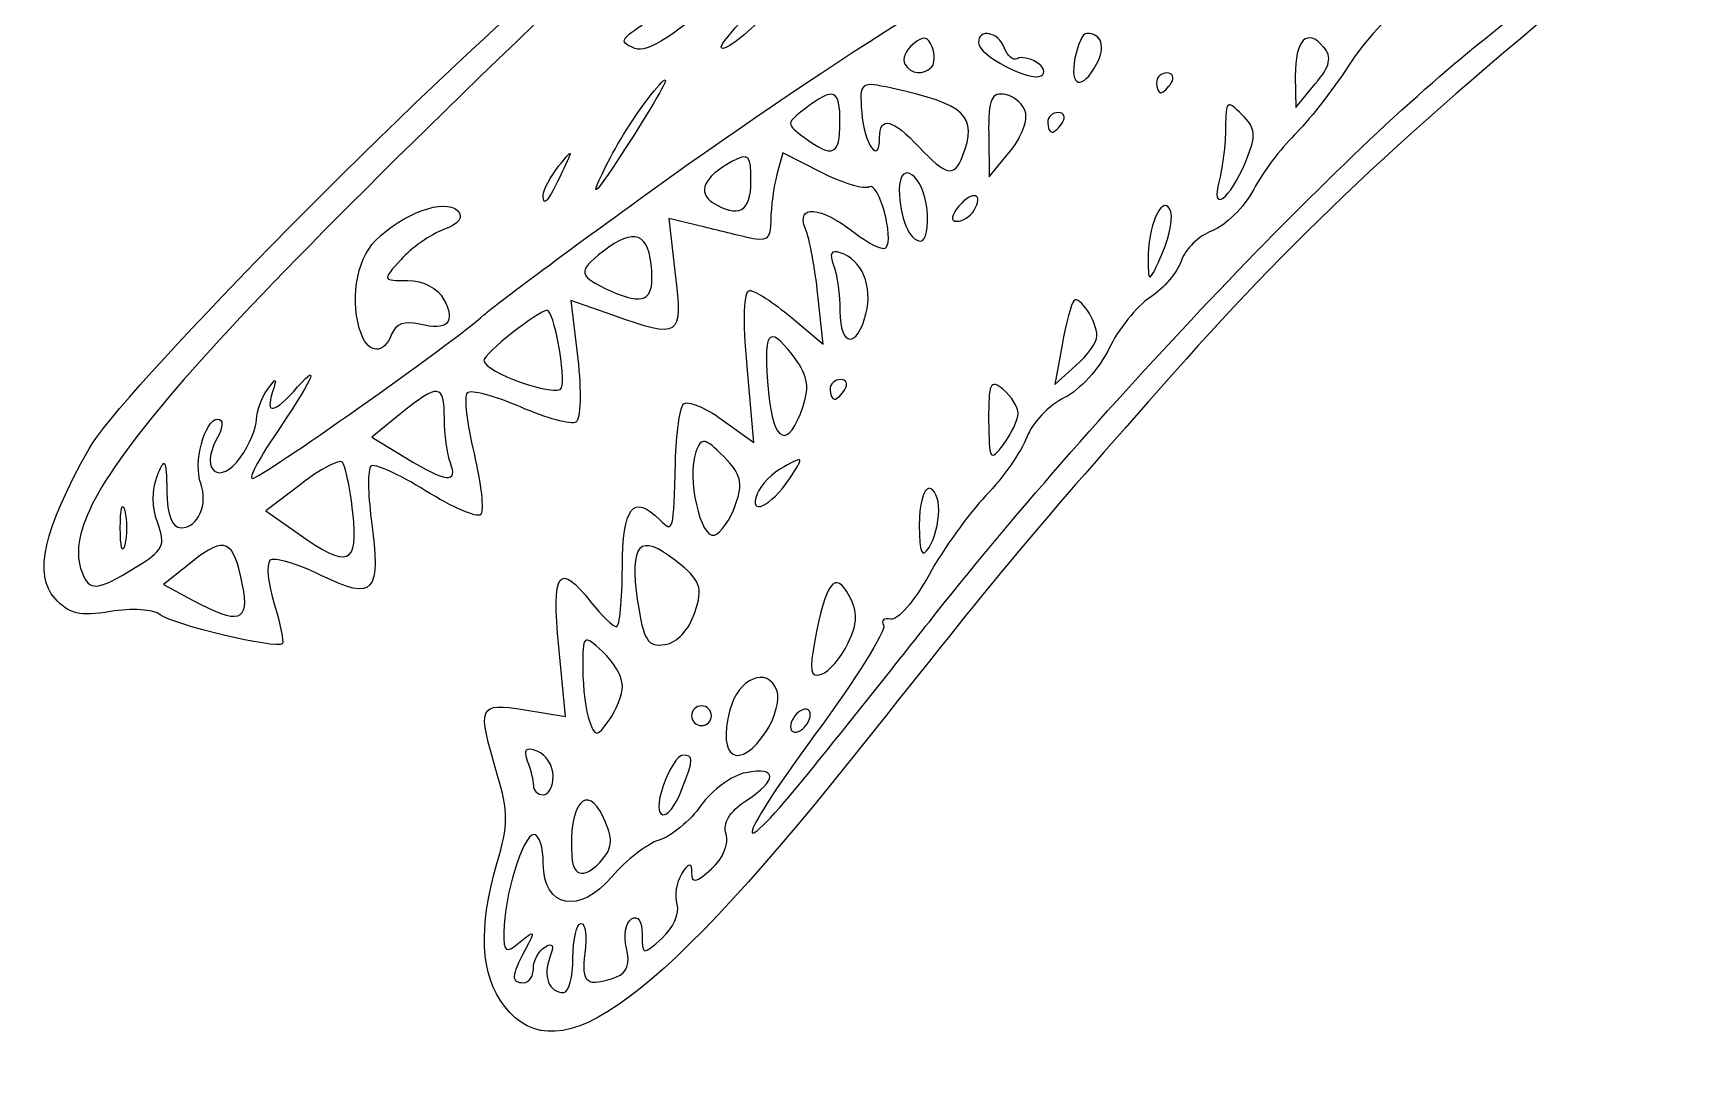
# Model space of a CAD drawing. Extents: x 0 to 45.7, y -0.3 to 36.
# Drawn here: x 5.3 to 16.88, y -0.32 to 6.95 of the extents above; entities that cross this region are included whole.
import ezdxf

# ---------------------------------------------------------------- set-up
doc = ezdxf.new("R2010")
doc.units = 0
doc.layers.add('Image', color=7, linetype='CONTINUOUS')

msp = doc.modelspace()

# ---------------------------------------------------------------- linework, layer by layer
at = {"layer": 'Image', "color": 7}
for points in [[(10.085918, 6.852862), (10.085751, 6.852758)], [(14.2788, 6.852796), (14.278454, 6.852796)], [(11.549869, 6.713661), (11.549676, 6.713661)], [(14.080974, 6.651251), (14.08362, 6.431578), (14.22005, 6.595387)], [(12.205148, 6.390189), (12.204799, 6.390189)], [(11.946819, 6.247134), (11.949464, 5.949506), (12.087749, 6.115596)], [(10.78365, 5.979049), (10.513321, 6.116953), (10.472475, 5.964439)], [(9.902715, 5.615456), (9.719945, 5.659959), (9.765647, 5.271261)], [(10.572265, 4.971069), (10.794249, 4.784281), (10.757964, 5.125965)], [(9.330203, 4.985124), (9.039486, 5.087693), (9.086447, 4.683017)], [(7.580335, 4.853443), (7.580335, 4.853695)], [(12.457272, 4.779066), (12.406986, 4.503698), (12.554399, 4.634839)], [(10.092149, 4.258156), (10.313246, 4.10071), (10.265327, 4.629285)], [(7.85443, 4.30046), (7.653979, 4.136585), (7.88885, 3.9934)], [(7.162845, 3.812827), (6.915784, 3.624393), (7.141107, 3.465034)], [(6.404767, 3.271882), (6.203191, 3.111158), (6.406177, 3.001298)], [(8.717752, 2.238534), (9.002246, 2.193036), (8.95452, 2.677209)], [(10.716382, 1.825841), (10.716276, 1.826431)], [(9.053366, 0.510923), (9.053104, 0.510917)], [(8.575768, 0.175899), (8.576194, 0.175983)]]:
    msp.add_lwpolyline(points, dxfattribs=at)
for points in [[(12.282176, 6.745385)], [(12.696967, 6.732315)], [(13.218139, 6.603692)], [(10.911941, 6.328171)], [(12.460858, 6.328284)], [(9.316241, 6.087243)], [(11.765055, 6.092828)], [(13.735771, 6.055739)], [(10.292291, 5.917428)], [(8.846583, 5.821638)], [(11.518587, 5.720398)], [(11.844052, 5.713137)], [(13.207998, 5.724882)], [(9.602801, 5.243726)], [(11.092826, 4.99625)], [(8.95365, 4.782567)], [(12.700756, 4.841376)], [(10.946289, 4.469072)], [(10.654927, 4.352401)], [(12.151064, 4.30191)], [(8.199932, 3.95857)], [(10.560047, 3.846993)], [(7.521147, 3.612121)], [(10.185626, 3.667472)], [(11.599261, 3.625933)], [(5.902269, 3.505613)], [(6.754161, 3.107512)], [(9.900913, 2.915512)], [(10.966673, 2.700426)], [(9.397328, 2.4065)], [(10.705346, 2.205665)], [(10.016914, 2.197529)], [(10.401537, 2.093759)], [(8.915377, 1.777121)], [(9.812113, 1.685757)], [(9.261279, 1.201431)]]:
    msp.add_lwpolyline(points, close=True, dxfattribs=at)
for points in [[(15.324775, 6.848345), (16.205792, 7.557438), (16.809829, 8.176223), (16.875184, 8.436627)], [(10.085751, 6.852758), (10.085751, 6.936568), (11.103397, 7.930015), (11.497052, 8.230495)], [(9.741689, 5.955274), (10.985408, 6.846385), (12.286603, 7.648365), (12.770807, 7.82225)], [(9.510466, 7.704788), (6.269776, 4.6204), (5.45326, 3.671692), (5.634008, 3.200696)], [(16.418813, 7.54768), (14.92697, 6.335944), (14.126868, 5.591228), (13.240653, 4.589468)], [(15.411037, 7.435647), (15.010814, 7.32788), (14.695115, 7.093186), (14.452087, 6.722763)], [(10.189272, 7.301562), (9.759358, 6.929374), (9.572239, 6.807837), (9.483656, 6.843247)], [(5.684755, 4.056395), (5.891831, 4.425442), (7.82059, 6.39242), (8.857529, 7.292042)], [(9.483656, 6.843247), (9.376492, 6.886107), (9.38213, 6.904114), (9.534459, 7.005548)], [(10.344096, 7.026815), (10.202099, 6.892314), (10.085918, 6.814031), (10.085918, 6.852862)], [(12.057174, 6.844996), (12.013518, 6.958849), (11.875685, 6.986355), (11.875685, 6.881207)], [(12.629525, 6.947898), (12.602402, 6.947898), (12.565371, 6.870451), (12.547276, 6.775791)], [(12.696967, 6.732315), (12.762967, 6.855632), (12.734083, 6.947898), (12.629525, 6.947898)], [(14.278454, 6.852796), (14.16458, 6.990001), (14.07836, 6.902011), (14.080974, 6.651251)], [(11.421114, 6.872925), (11.369155, 6.829806), (11.343626, 6.76706), (11.364374, 6.733479)], [(11.5533, 6.853108), (11.52458, 6.928125), (11.493216, 6.932832), (11.421114, 6.872925)], [(11.531475, 2.849633), (12.645693, 4.264535), (14.360657, 6.072368), (15.324775, 6.848345)], [(11.549676, 6.713661), (11.572297, 6.736283), (11.573859, 6.799051), (11.5533, 6.853108)], [(11.875685, 6.881207), (11.875685, 6.793944), (12.236477, 6.605746), (12.313045, 6.653072)], [(12.144354, 6.771605), (12.118187, 6.755439), (12.078886, 6.788406), (12.057174, 6.844996)], [(14.22005, 6.595387), (14.324309, 6.720567), (14.338165, 6.781271), (14.2788, 6.852796)], [(11.364374, 6.733479), (11.407943, 6.663017), (11.490443, 6.654167), (11.549869, 6.713661)], [(12.282176, 6.745438), (12.232617, 6.77609), (12.170588, 6.787848), (12.144354, 6.771605)], [(12.313045, 6.653072), (12.345658, 6.67318), (12.331725, 6.714746), (12.282176, 6.745385)], [(12.547276, 6.775791), (12.508652, 6.573755), (12.598187, 6.547751), (12.696967, 6.732315)], [(14.452087, 6.722763), (14.33553, 6.545103), (14.165135, 6.327181), (14.073441, 6.238487)], [(9.63662, 6.569146), (9.744359, 6.694148), (9.704502, 6.600742), (9.535665, 6.332475)], [(11.271772, 6.566135), (11.052332, 6.61386), (11.046924, 6.609524), (11.063071, 6.397566)], [(13.187744, 6.672535), (13.147649, 6.672535), (13.114835, 6.641557), (13.114835, 6.603692)], [(13.114835, 6.603692), (13.114835, 6.56582), (13.128514, 6.534848), (13.14523, 6.534848)], [(13.14523, 6.534848), (13.161926, 6.534848), (13.194742, 6.565825), (13.218139, 6.603692)], [(13.218139, 6.603692), (13.241555, 6.641562), (13.227849, 6.672535), (13.187744, 6.672535)], [(9.316241, 6.087243), (9.394539, 6.238704), (9.538708, 6.455557), (9.63662, 6.569146)], [(10.91188, 6.328171), (10.91188, 6.560113), (10.869695, 6.577054), (10.670926, 6.424995)], [(11.765055, 6.092828), (11.87277, 6.373518), (11.78937, 6.453552), (11.271772, 6.566135)], [(12.06422, 6.521727), (11.965173, 6.540856), (11.944924, 6.49344), (11.946819, 6.247134)], [(12.204799, 6.390189), (12.193263, 6.44985), (12.130046, 6.509043), (12.06422, 6.521727)], [(13.710302, 6.381765), (13.604876, 6.487193), (13.596751, 6.480751), (13.595875, 6.291182)], [(10.670926, 6.424995), (10.534872, 6.320902), (10.534822, 6.318489), (10.666931, 6.220654)], [(11.063071, 6.397566), (11.079872, 6.176731), (11.187254, 6.023939), (11.187254, 6.220818)], [(11.187254, 6.220818), (11.187254, 6.374682), (11.277072, 6.353549), (11.462625, 6.15603)], [(12.087749, 6.115596), (12.163804, 6.206957), (12.216633, 6.330515), (12.205148, 6.390189)], [(12.430465, 6.397121), (12.390372, 6.397121), (12.357556, 6.366144), (12.357556, 6.328284)], [(12.46086, 6.328284), (12.484249, 6.366154), (12.47057, 6.397121), (12.430465, 6.397121)], [(13.735729, 6.055739), (13.811479, 6.238612), (13.807923, 6.284117), (13.710302, 6.381765)], [(9.535665, 6.332475), (9.200858, 5.800543), (9.123039, 5.713569), (9.316241, 6.087243)], [(10.666931, 6.220654), (10.862514, 6.07575), (10.911941, 6.097445), (10.911941, 6.328171)], [(12.357556, 6.328284), (12.357556, 6.290417), (12.371235, 6.259445), (12.387951, 6.259445)], [(12.387951, 6.259445), (12.404647, 6.259445), (12.437452, 6.290422), (12.460858, 6.328284)], [(13.595875, 6.291182), (13.595081, 6.178945), (13.57492, 6.012564), (13.550605, 5.92145)], [(8.953636, 6.022457), (9.054591, 6.148463), (9.05602, 6.146261), (8.978745, 5.983955)], [(11.462625, 6.15603), (11.651054, 5.955459), (11.707799, 5.943601), (11.765055, 6.092828)], [(14.073441, 6.238487), (13.981755, 6.149793), (13.853794, 5.978396), (13.789101, 5.8576)], [(8.84657, 5.821667), (8.84657, 5.858542), (8.894732, 5.948953), (8.953636, 6.022457)], [(10.15843, 6.054739), (9.967789, 5.95271), (9.915166, 5.840437), (10.025307, 5.770682)], [(10.292291, 5.917428), (10.292291, 6.103052), (10.277262, 6.118385), (10.15843, 6.054739)], [(11.518624, 5.720398), (11.494891, 5.960886), (11.324938, 6.081208), (11.324938, 5.857542)], [(13.550605, 5.92145), (13.488597, 5.689703), (13.625178, 5.788766), (13.735771, 6.055739)], [(8.433665, 4.987537), (8.528326, 5.072156), (9.116935, 5.50764), (9.741689, 5.955274)], [(8.978745, 5.983955), (8.878381, 5.773227), (8.846583, 5.734169), (8.846583, 5.821638)], [(10.025307, 5.770682), (10.204446, 5.657212), (10.292291, 5.705491), (10.292291, 5.917428)], [(10.472475, 5.964439), (10.449959, 5.880553), (10.431176, 5.738611), (10.430642, 5.649)], [(11.114858, 5.878762), (11.081373, 5.858071), (10.932325, 5.903209), (10.78365, 5.979049)], [(11.231542, 5.454933), (11.292436, 5.515829), (11.181227, 5.919783), (11.114858, 5.878762)], [(7.678982, 5.504833), (7.869599, 5.695439), (8.160977, 5.802151), (8.249404, 5.713719)], [(11.324938, 5.857542), (11.324938, 5.66874), (11.395021, 5.50196), (11.474356, 5.50196)], [(11.844094, 5.713111), (11.918191, 5.833002), (11.833802, 5.858397), (11.739385, 5.744633)], [(13.207998, 5.724882), (13.147416, 5.822911), (13.055401, 5.603899), (13.056489, 5.36426)], [(13.789101, 5.8576), (13.724397, 5.736791), (13.595396, 5.609039), (13.502395, 5.573686)], [(8.249404, 5.713719), (8.295293, 5.66783), (8.262845, 5.623711), (8.152132, 5.581377)], [(10.671588, 5.588121), (10.601013, 5.757754), (10.778403, 5.744586), (11.00917, 5.563118)], [(11.474356, 5.50196), (11.510533, 5.50196), (11.530493, 5.600261), (11.518587, 5.720398)], [(11.739385, 5.744633), (11.685084, 5.679207), (11.679867, 5.63971), (11.725468, 5.63971)], [(11.725468, 5.63971), (11.765737, 5.63971), (11.819096, 5.672759), (11.844052, 5.713137)], [(13.15665, 5.419656), (13.211308, 5.544785), (13.234411, 5.682144), (13.207998, 5.724882)], [(8.152132, 5.581377), (8.060777, 5.546439), (7.927016, 5.452366), (7.854883, 5.372287)], [(9.602793, 5.243726), (9.600941, 5.533948), (9.503042, 5.604428), (9.303832, 5.459219)], [(10.257596, 5.528524), (10.16293, 5.551913), (10.003243, 5.590992), (9.902715, 5.615456)], [(10.430642, 5.649), (10.429848, 5.509929), (10.404527, 5.492292), (10.257596, 5.528524)], [(10.757964, 5.125965), (10.738014, 5.313883), (10.699155, 5.521864), (10.671588, 5.588121)], [(11.00917, 5.563118), (11.110935, 5.483071), (11.211003, 5.43439), (11.231542, 5.454933)], [(13.502395, 5.573686), (13.40942, 5.538308), (13.312852, 5.444847), (13.287807, 5.365937)], [(7.580335, 4.853695), (7.496819, 5.071312), (7.541711, 5.367548), (7.678982, 5.504833)], [(9.303832, 5.459219), (9.084748, 5.299513), (9.081682, 5.266975), (9.276852, 5.172857)], [(10.913203, 5.421121), (10.850142, 5.442129), (10.835405, 5.414533), (10.866485, 5.333536)], [(7.854883, 5.372287), (7.724673, 5.227748), (7.725022, 5.2267), (7.904093, 5.2267)], [(10.866485, 5.333536), (10.891462, 5.268478), (10.911891, 5.124846), (10.911891, 5.014347)], [(11.092816, 4.996215), (11.14151, 5.190216), (11.065328, 5.370414), (10.913203, 5.421121)], [(13.056489, 5.36426), (13.057283, 5.205885), (13.065141, 5.210306), (13.15665, 5.419656)], [(13.287807, 5.365937), (13.262804, 5.28703), (13.165103, 5.171902), (13.070774, 5.110108)], [(7.904093, 5.2267), (8.009762, 5.2267), (8.112961, 5.173428), (8.153291, 5.098067)], [(9.276852, 5.172857), (9.517592, 5.056752), (9.603947, 5.07553), (9.602801, 5.243726)], [(9.765647, 5.271261), (9.817566, 4.82952), (9.801387, 4.818878), (9.330203, 4.985124)], [(8.153291, 5.098067), (8.240146, 4.935769), (8.180961, 4.874158), (7.985137, 4.923286)], [(10.265327, 4.629285), (10.235696, 4.956065), (10.242758, 5.157858), (10.283848, 5.157858)], [(10.283848, 5.157858), (10.320363, 5.157858), (10.450168, 5.073802), (10.572265, 4.971069)], [(12.700756, 4.841376), (12.699697, 4.944103), (12.579238, 5.12702), (12.539587, 5.08687)], [(13.070774, 5.110108), (12.976455, 5.048301), (12.847081, 4.886876), (12.783282, 4.751377)], [(6.821627, 3.849453), (6.881878, 3.849453), (8.207372, 4.785236), (8.433665, 4.987537)], [(8.875084, 5.019822), (8.81278, 5.019822), (8.433504, 4.719376), (8.433504, 4.670021)], [(8.953684, 4.782567), (8.92921, 4.913054), (8.893843, 5.019822), (8.875084, 5.019822)], [(10.911891, 5.014347), (10.911891, 4.763329), (11.031374, 4.751348), (11.092826, 4.99625)], [(12.539587, 5.08687), (12.521939, 5.06901), (12.484929, 4.930525), (12.457272, 4.779066)], [(7.985137, 4.923286), (7.883791, 4.948659), (7.818619, 4.925138), (7.790991, 4.853179)], [(10.578668, 4.71183), (10.409221, 4.927252), (10.375838, 4.873769), (10.414401, 4.448688)], [(7.790991, 4.853179), (7.737564, 4.713947), (7.633863, 4.714206), (7.580335, 4.853443)], [(8.974023, 4.479637), (8.987331, 4.515739), (8.978468, 4.652074), (8.95365, 4.782567)], [(12.783282, 4.751377), (12.719478, 4.615879), (12.580415, 4.46338), (12.474267, 4.412509)], [(12.554399, 4.634839), (12.635475, 4.706972), (12.701346, 4.799913), (12.700756, 4.841376)], [(7.137056, 4.486251), (7.305966, 4.677569), (7.235532, 4.529815), (6.972929, 4.142033)], [(8.433504, 4.670021), (8.433504, 4.589103), (8.947643, 4.408006), (8.974023, 4.479637)], [(9.086447, 4.683017), (9.112217, 4.460454), (9.106873, 4.261908), (9.074382, 4.241834)], [(10.654927, 4.352401), (10.702896, 4.496226), (10.686084, 4.575252), (10.578668, 4.71183)], [(6.926662, 4.469098), (6.989368, 4.556263), (6.994906, 4.553588), (6.962182, 4.451821)], [(10.915902, 4.537922), (10.875807, 4.537922), (10.842993, 4.506944), (10.842993, 4.469072)], [(10.946297, 4.469072), (10.969686, 4.506939), (10.956007, 4.537922), (10.915902, 4.537922)], [(13.240653, 4.589468), (12.222507, 3.438589), (12.078883, 3.267175), (11.149963, 2.09424)], [(12.047792, 4.469289), (11.958643, 4.54328), (11.944837, 4.513874), (11.946718, 4.253973)], [(6.851321, 4.260677), (6.852115, 4.318515), (6.885789, 4.412303), (6.926662, 4.469098)], [(6.962182, 4.451821), (6.909474, 4.287977), (6.97303, 4.300492), (7.137056, 4.486251)], [(8.158141, 4.268393), (8.158141, 4.509815), (8.115913, 4.514271), (7.85443, 4.30046)], [(8.317061, 4.445055), (8.293089, 4.421084), (8.31378, 4.230695), (8.364445, 4.022012)], [(8.687989, 4.346995), (8.507971, 4.424921), (8.341048, 4.46904), (8.317061, 4.445055)], [(10.414401, 4.448688), (10.446832, 4.090651), (10.553462, 4.048), (10.654927, 4.352401)], [(10.842993, 4.469072), (10.842993, 4.431202), (10.856672, 4.400227), (10.873388, 4.400227)], [(10.873388, 4.400227), (10.890084, 4.400227), (10.922895, 4.431204), (10.946289, 4.469072)], [(12.151064, 4.30191), (12.151064, 4.346839), (12.10459, 4.42215), (12.047792, 4.469289)], [(12.474267, 4.412509), (12.368105, 4.361616), (12.250085, 4.237312), (12.212006, 4.136262)], [(9.074382, 4.241834), (9.041915, 4.221778), (8.868006, 4.269065), (8.687989, 4.346995)], [(9.766697, 3.964558), (9.771645, 4.160181), (9.79713, 4.341693), (9.823385, 4.367916)], [(9.823385, 4.367916), (9.849552, 4.394083), (9.970546, 4.344765), (10.092149, 4.258156)], [(12.049988, 4.086597), (12.10558, 4.160099), (12.151064, 4.256987), (12.151064, 4.30191)], [(6.462063, 3.815242), (6.409403, 3.952461), (6.490241, 4.262572), (6.578644, 4.262572)], [(6.578644, 4.262572), (6.62357, 4.262572), (6.620826, 4.2107), (6.570944, 4.11749)], [(6.739032, 3.99671), (6.800212, 4.084054), (6.85075, 4.202839), (6.851321, 4.260677)], [(8.199929, 3.958597), (8.176911, 4.018496), (8.158141, 4.157897), (8.158141, 4.268393)], [(11.946718, 4.253973), (11.949364, 3.974345), (11.956111, 3.962454), (12.049988, 4.086597)], [(5.44823, 3.013225), (5.296753, 3.180609), (5.366878, 3.489884), (5.684755, 4.056395)], [(6.570944, 4.11749), (6.454464, 3.899848), (6.598649, 3.796261), (6.739032, 3.99671)], [(6.972929, 4.142033), (6.863963, 3.98111), (6.795875, 3.849453), (6.821627, 3.849453)], [(10.102248, 4.001494), (9.968191, 4.135548), (9.948996, 4.13877), (9.908768, 4.033889)], [(12.212006, 4.136262), (12.17394, 4.035212), (12.046186, 3.852398), (11.928144, 3.730015)], [(6.15945, 3.86604), (6.213899, 4.001525), (6.222527, 3.988286), (6.226326, 3.763453)], [(7.447871, 3.96329), (7.426916, 3.984245), (7.298725, 3.916483), (7.162845, 3.812827)], [(7.521147, 3.612121), (7.50178, 3.784381), (7.46876, 3.942417), (7.447871, 3.96329)], [(8.02627, 3.764157), (7.839479, 3.880277), (7.66843, 3.957065), (7.646158, 3.934789)], [(7.88885, 3.9934), (8.170227, 3.821865), (8.256087, 3.812255), (8.199932, 3.95857)], [(8.364445, 4.022012), (8.414502, 3.813335), (8.435308, 3.622453), (8.410678, 3.597821)], [(9.658676, 3.560678), (9.752063, 3.467291), (9.754325, 3.475757), (9.766697, 3.964558)], [(9.908768, 4.033889), (9.842773, 3.86191), (9.940836, 3.422761), (10.038076, 3.455025)], [(10.185626, 3.667494), (10.239273, 3.819299), (10.22425, 3.879499), (10.102248, 4.001494)], [(10.560076, 3.846993), (10.663682, 4.00302), (10.662322, 4.006052), (10.522405, 3.931186)], [(6.162731, 3.537366), (6.122594, 3.642922), (6.121302, 3.77115), (6.15945, 3.86604)], [(7.646158, 3.934789), (7.62388, 3.912564), (7.625282, 3.746213), (7.649439, 3.565219)], [(10.33473, 3.742598), (10.272381, 3.580117), (10.431928, 3.654037), (10.560047, 3.846993)], [(10.522405, 3.931186), (10.442601, 3.888466), (10.358146, 3.803609), (10.33473, 3.742598)], [(6.226326, 3.763453), (6.229607, 3.590775), (6.262466, 3.50529), (6.326596, 3.50529)], [(6.326596, 3.50529), (6.44292, 3.50529), (6.516443, 3.673521), (6.462063, 3.815242)], [(8.410678, 3.597821), (8.38594, 3.573135), (8.213066, 3.648049), (8.02627, 3.764157)], [(9.397074, 3.230229), (9.397074, 3.650806), (9.472851, 3.746517), (9.658676, 3.560678)], [(11.531475, 3.780825), (11.493605, 3.780825), (11.463101, 3.664657), (11.463678, 3.522663)], [(11.599261, 3.625933), (11.600055, 3.711126), (11.569374, 3.780825), (11.531475, 3.780825)], [(11.928144, 3.730015), (11.8101, 3.607626), (11.631988, 3.359796), (11.532337, 3.179265)], [(5.902269, 3.505613), (5.902269, 3.638138), (5.916398, 3.692351), (5.933792, 3.626094)], [(5.933792, 3.626094), (5.951096, 3.559824), (5.951096, 3.451397), (5.933792, 3.385132)], [(7.141107, 3.465034), (7.490654, 3.217825), (7.562457, 3.245625), (7.521147, 3.612121)], [(10.038076, 3.455025), (10.08324, 3.470053), (10.14963, 3.565615), (10.185626, 3.667472)], [(11.531475, 3.367768), (11.568188, 3.424561), (11.598679, 3.540737), (11.599261, 3.625933)], [(5.933792, 3.385132), (5.916488, 3.318878), (5.902269, 3.373094), (5.902269, 3.505613)], [(6.005867, 3.228509), (6.202509, 3.348403), (6.220847, 3.384502), (6.162731, 3.537366)], [(7.649439, 3.565219), (7.718196, 3.046925), (7.671399, 2.994416), (7.301122, 3.174325)], [(9.770023, 3.274907), (9.517523, 3.476247), (9.442942, 3.397589), (9.503492, 2.993797)], [(11.463678, 3.522663), (11.464472, 3.330631), (11.481855, 3.290959), (11.531475, 3.367768)], [(6.754161, 3.107512), (6.690597, 3.42533), (6.631857, 3.452966), (6.404767, 3.271882)], [(6.943248, 3.277658), (6.917187, 3.251597), (6.930972, 3.115622), (6.973935, 2.975585)], [(7.301122, 3.174325), (7.130399, 3.257259), (6.96936, 3.303767), (6.943248, 3.277658)], [(8.95452, 2.677209), (8.902704, 3.203117), (8.953726, 3.274502), (9.178218, 2.989272)], [(9.900913, 2.915512), (9.960256, 3.094471), (9.945495, 3.134995), (9.770023, 3.274907)], [(5.634008, 3.200696), (5.687758, 3.06062), (5.736407, 3.064258), (6.005867, 3.228509)], [(9.355328, 2.817166), (9.378346, 2.817166), (9.397074, 3.003049), (9.397074, 3.230229)], [(10.975555, 3.033363), (10.878603, 3.214507), (10.812971, 3.128989), (10.736752, 2.722233)], [(11.532337, 3.179265), (11.432692, 2.998744), (11.31201, 2.859552), (11.264166, 2.869953)], [(5.833747, 2.92324), (5.622768, 2.887609), (5.545637, 2.905592), (5.44823, 3.013225)], [(6.406177, 3.001298), (6.727353, 2.827455), (6.8054, 2.851284), (6.754161, 3.107512)], [(10.966638, 2.700426), (11.03569, 2.84206), (11.0377, 2.917197), (10.975555, 3.033363)], [(6.181162, 2.900592), (6.135135, 2.937586), (5.978811, 2.94778), (5.833747, 2.92324)], [(7.029937, 2.698846), (6.990477, 2.659386), (6.267422, 2.831252), (6.181162, 2.900592)], [(6.973935, 2.975585), (7.016916, 2.835554), (7.042105, 2.711025), (7.029937, 2.698846)], [(9.178218, 2.989272), (9.252682, 2.894615), (9.332383, 2.817166), (9.355328, 2.817166)], [(9.503492, 2.993797), (9.544436, 2.720709), (9.573107, 2.675166), (9.692884, 2.692907)], [(9.692884, 2.692907), (9.778016, 2.705501), (9.860559, 2.793845), (9.900913, 2.915512)], [(10.716276, 1.826431), (10.918516, 2.076646), (11.285356, 2.537093), (11.531475, 2.849633)], [(11.215331, 2.827101), (11.236313, 2.793144), (11.022317, 2.451595), (10.739771, 2.06811)], [(11.264166, 2.869953), (11.216345, 2.880325), (11.19435, 2.861089), (11.215331, 2.827101)], [(9.259633, 2.645041), (9.124383, 2.767427), (9.121943, 2.765284), (9.121943, 2.523642)], [(10.736752, 2.722233), (10.697056, 2.510362), (10.706394, 2.461658), (10.782112, 2.486359)], [(10.782112, 2.486359), (10.834571, 2.503451), (10.917611, 2.599813), (10.966673, 2.700426)], [(9.397317, 2.406569), (9.397317, 2.469198), (9.335357, 2.576498), (9.259633, 2.645041)], [(9.121943, 2.523642), (9.121943, 2.388349), (9.142369, 2.224305), (9.167444, 2.159101)], [(10.472171, 2.374218), (10.406908, 2.544303), (10.204661, 2.459951), (10.145269, 2.237865)], [(9.305136, 2.166562), (9.355841, 2.235904), (9.397328, 2.343878), (9.397328, 2.4065)], [(10.401537, 2.093759), (10.463363, 2.188125), (10.495158, 2.314321), (10.472171, 2.374218)], [(8.526823, 1.788384), (8.383278, 2.268493), (8.392621, 2.290527), (8.717752, 2.238534)], [(9.948064, 2.266384), (9.910239, 2.266384), (9.879233, 2.235407), (9.879233, 2.197529)], [(10.016914, 2.197529), (10.016914, 2.235399), (9.98594, 2.266384), (9.948064, 2.266384)], [(10.145269, 2.237865), (10.053504, 1.894747), (10.212542, 1.805312), (10.401537, 2.093759)], [(10.636504, 2.232031), (10.598637, 2.208615), (10.567659, 2.158495), (10.567659, 2.12063)], [(10.705346, 2.205678), (10.705346, 2.243545), (10.674371, 2.255375), (10.636504, 2.232031)], [(10.636504, 2.094278), (10.674374, 2.117693), (10.705346, 2.167797), (10.705346, 2.205665)], [(11.149963, 2.09424), (9.643523, 0.192083), (8.962341, -0.315548), (8.575768, 0.175899)], [(9.167444, 2.159101), (9.209899, 2.048441), (9.219072, 2.048936), (9.305136, 2.166562)], [(9.879233, 2.197529), (9.879233, 2.159662), (9.91021, 2.128692), (9.948064, 2.128692)], [(9.948064, 2.128692), (9.985934, 2.128692), (10.016914, 2.159669), (10.016914, 2.197529)], [(10.567659, 2.12063), (10.567659, 2.08276), (10.598637, 2.070936), (10.636504, 2.094278)], [(8.804482, 1.950013), (8.723295, 1.981173), (8.70484, 1.963189), (8.735643, 1.882909)], [(10.739771, 2.06811), (10.16483, 1.287794), (10.149034, 1.123813), (10.716382, 1.825841)], [(8.735643, 1.882909), (8.758768, 1.822584), (8.777693, 1.744781), (8.777693, 1.710012)], [(8.915417, 1.777121), (8.915417, 1.848802), (8.865498, 1.926605), (8.804482, 1.950013)], [(9.817132, 1.922179), (9.782956, 1.922179), (9.722628, 1.829233), (9.683036, 1.715645)], [(9.812079, 1.685699), (9.894653, 1.902875), (9.895066, 1.922179), (9.817132, 1.922179)], [(8.526029, 1.175071), (8.603139, 1.431286), (8.603314, 1.533378), (8.526823, 1.788384)], [(8.84653, 1.646805), (8.8844, 1.646805), (8.915377, 1.705445), (8.915377, 1.777121)], [(9.266409, 1.48724), (9.150878, 1.740804), (9.020211, 1.581138), (9.044894, 1.216565)], [(10.256897, 1.80115), (10.161586, 1.782894), (10.021373, 1.680632), (9.945315, 1.573817)], [(10.256104, 1.60494), (10.478701, 1.750784), (10.478968, 1.84365), (10.256897, 1.80115)], [(8.777693, 1.710012), (8.777693, 1.675219), (8.808671, 1.646805), (8.84653, 1.646805)], [(9.683036, 1.715645), (9.593519, 1.458892), (9.715138, 1.430683), (9.812113, 1.685757)], [(9.945315, 1.573817), (9.869263, 1.467005), (9.738136, 1.358324), (9.653924, 1.332297)], [(10.119385, 1.373948), (10.095308, 1.449688), (10.143674, 1.531238), (10.256104, 1.60494)], [(9.261329, 1.201389), (9.330094, 1.284267), (9.33119, 1.345161), (9.266409, 1.48724)], [(8.781212, 1.371469), (8.706409, 1.371469), (8.572403, 0.936482), (8.571828, 0.691816)], [(8.846824, 1.169581), (8.846824, 1.280611), (8.817339, 1.371469), (8.781212, 1.371469)], [(9.653924, 1.332297), (9.569712, 1.306288), (9.422032, 1.191882), (9.32575, 1.078103)], [(10.017885, 1.131398), (10.097983, 1.203884), (10.140851, 1.306333), (10.119385, 1.373948)], [(8.576194, 0.175983), (8.409374, 0.388066), (8.392189, 0.730355), (8.526029, 1.175071)], [(9.32575, 1.078103), (9.098917, 0.810019), (8.846824, 0.858168), (8.846824, 1.169581)], [(9.044894, 1.216565), (9.054922, 1.068054), (9.145346, 1.06171), (9.261279, 1.201431)], [(9.810899, 1.096087), (9.864752, 1.180066), (9.877317, 1.181291), (9.878172, 1.102675)], [(9.778503, 0.883899), (9.759876, 0.943806), (9.774508, 1.039291), (9.810899, 1.096087)], [(9.878172, 1.102675), (9.878966, 1.028933), (9.912166, 1.035762), (10.017885, 1.131398)], [(9.460579, 0.782849), (9.505363, 0.810516), (9.535004, 0.768164), (9.535004, 0.67642)], [(9.67367, 0.649477), (9.749931, 0.718499), (9.797103, 0.823984), (9.778503, 0.883899)], [(8.685978, 0.622974), (8.78952, 0.708382), (8.792822, 0.703011), (8.720371, 0.567081)], [(9.053104, 0.510917), (9.053104, 0.643442), (9.078689, 0.751866), (9.110019, 0.751866)], [(9.110019, 0.751866), (9.141396, 0.751866), (9.15332, 0.658934), (9.136633, 0.545334)], [(9.425675, 0.579426), (9.4039, 0.666006), (9.419643, 0.757547), (9.460579, 0.782849)], [(8.571828, 0.691816), (8.571564, 0.547512), (8.58474, 0.539495), (8.685978, 0.622974)], [(8.777945, 0.438022), (8.777945, 0.492587), (8.814156, 0.559619), (8.858487, 0.587004)], [(8.858487, 0.587004), (8.913472, 0.621035), (8.924328, 0.59846), (8.892737, 0.516013)], [(9.356778, 0.380403), (9.430067, 0.408545), (9.452396, 0.472995), (9.425675, 0.579426)], [(9.535004, 0.67642), (9.535004, 0.528007), (9.538629, 0.527298), (9.67367, 0.649477)], [(8.720371, 0.567081), (8.622322, 0.383055), (8.620144, 0.338819), (8.7091, 0.338819)], [(8.892737, 0.516013), (8.842112, 0.384089), (8.886519, 0.269969), (8.988583, 0.269969)], [(8.988583, 0.269969), (9.024177, 0.269969), (9.053366, 0.378398), (9.053366, 0.510923)], [(9.136633, 0.545334), (9.106164, 0.3378), (9.153434, 0.30238), (9.356778, 0.380403)], [(8.7091, 0.338819), (8.74697, 0.338819), (8.777945, 0.383457), (8.777945, 0.438022)]]:
    msp.add_open_spline(points, degree=3, dxfattribs=at)

doc.saveas('drawing.dxf')
